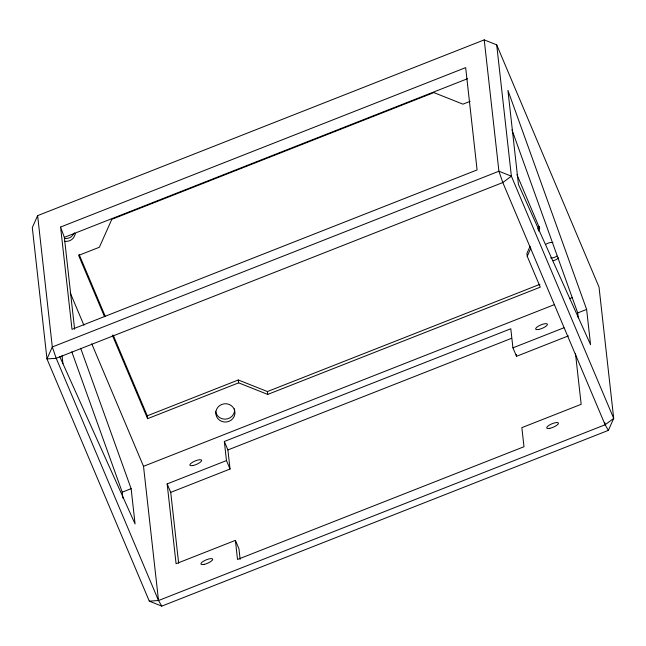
<?xml version="1.0" encoding="UTF-8"?>
<svg xmlns="http://www.w3.org/2000/svg" width="646" height="646" viewBox="0 0 646 646"><rect width="100%" height="100%" fill="white"/><g stroke="black" fill="none" stroke-linecap="round" stroke-linejoin="round"><path stroke-width="0.97" d="M75.558 233.424L73.612 237.801L71.819 239.488A9.593 9.149 -6.4 0 1 64.713 241.305M37.621 215.635L32.3 227.594L46.98 358.934L149.307 601.16L161.775 606.118L608.379 430.365L613.7 418.406L599.02 287.066L496.693 44.84L484.225 39.882L37.621 215.635L52.31 346.975L56.202 358.296L158.52 600.522L161.775 606.118M530.108 246.223L526.902 253.426L527.225 256.292L540.266 287.163L267.727 394.415L238.632 382.844L147.595 418.665L112.331 335.177M537.722 229.12L538.925 226.415M527.225 256.292L530.826 248.185M538.441 231.082L539.644 228.377L539.426 226.471M74.565 232.867L71.504 236.63A9.593 9.149 -6.4 0 1 64.39 238.439M149.307 601.16L158.52 600.522L605.124 424.769L613.7 418.406L511.382 176.188L496.693 44.84M60.571 227.045L465.661 67.628L477.095 169.93L72.005 329.339L60.571 227.045L64.35 237.357L74.621 329.218M64.35 237.357L467.567 78.691M470.183 101.317L462.956 104.159L433.862 92.588L111.806 219.325L99.387 247.232L78.634 255.396L104.49 316.629M147.595 418.665L147.28 415.806L238.309 379.977L267.412 391.549L539.943 284.305M158.52 600.522L143.517 466.315L554.47 304.597M569.481 298.686L572.291 297.58M178.643 563.199L170.73 492.373L230.041 469.036L226.463 460.574L224.332 441.484L510.8 328.757L512.932 347.847L516.509 356.309L568.399 335.888M230.041 469.036L227.901 449.947L511.551 338.326M122.885 498.058L122.231 492.179L131.122 488.675L80.693 348.315M578.275 317.832L577.726 312.93L586.625 309.426L507.918 90.351L518.439 184.473L590.573 344.698L586.625 309.426M240.134 559.339L238.963 548.834L235.386 540.379L176.075 563.716L167.153 483.919L226.463 460.574M512.932 347.847L563.901 327.788M484.225 39.882L498.914 171.23L502.806 182.552L605.124 424.769L608.379 430.365M59.666 356.382L135.071 523.946L131.122 488.675M516.962 174.686L539.644 228.377M224.332 441.484L227.901 449.947M79.095 254.395L105.346 316.548M113.187 335.096L147.28 415.806M167.153 483.919L170.73 492.373M70.204 292.767L83.923 325.253M91.764 343.809L143.517 466.315M511.971 129.894L577.726 312.93M71.803 351.82L122.231 492.179M215.546 411.211L216.168 413.521A9.593 9.149 -6.4 0 0 227.449 418.866A9.593 9.149 -6.4 0 0 234.579 408.829M604.898 422.767L605.124 424.769M575.473 353.435L581.166 404.307L521.855 427.644L523.987 446.733L237.518 559.468L235.386 540.379M516.291 354.396L516.509 356.309M267.412 391.549L267.727 394.415M238.309 379.977L238.632 382.844M62.04 355.712L62.937 363.714M556.973 256.05A9.593 9.149 -6.4 0 1 550.699 257.932M558.54 257.835A9.593 9.149 -6.4 0 1 552.685 260.726M545.789 244.39A9.593 9.149 -6.4 0 1 552.895 242.573M52.31 346.975L46.98 358.934L56.202 358.296L502.806 182.552L511.382 176.188L498.914 171.23L52.31 346.975M234.28 409.386L233.053 407.311A9.593 9.149 -6.4 0 0 221.812 404.428A9.593 9.149 -6.4 0 0 215.869 414.078L216.491 416.387A9.593 9.149 -6.4 0 0 228.959 421.345A9.593 9.149 -6.4 0 0 234.28 409.386M204.015 564.41A6.395 1.849 -22.9 0 0 212.728 559.258A6.395 1.849 -22.9 0 0 203.651 561.108A6.395 1.849 -22.9 0 0 204.015 564.41M192.96 465.524A6.395 1.849 -22.9 0 0 201.673 460.372A6.395 1.849 -22.9 0 0 192.597 462.213A6.395 1.849 -22.9 0 0 192.96 465.524M549.794 428.338A6.395 1.849 -22.9 0 0 558.507 423.187A6.395 1.849 -22.9 0 0 549.423 425.036A6.395 1.849 -22.9 0 0 549.794 428.338M538.74 329.452A6.395 1.849 -22.9 0 0 547.453 324.3A6.395 1.849 -22.9 0 0 538.368 326.149A6.395 1.849 -22.9 0 0 538.74 329.452"/></g></svg>
